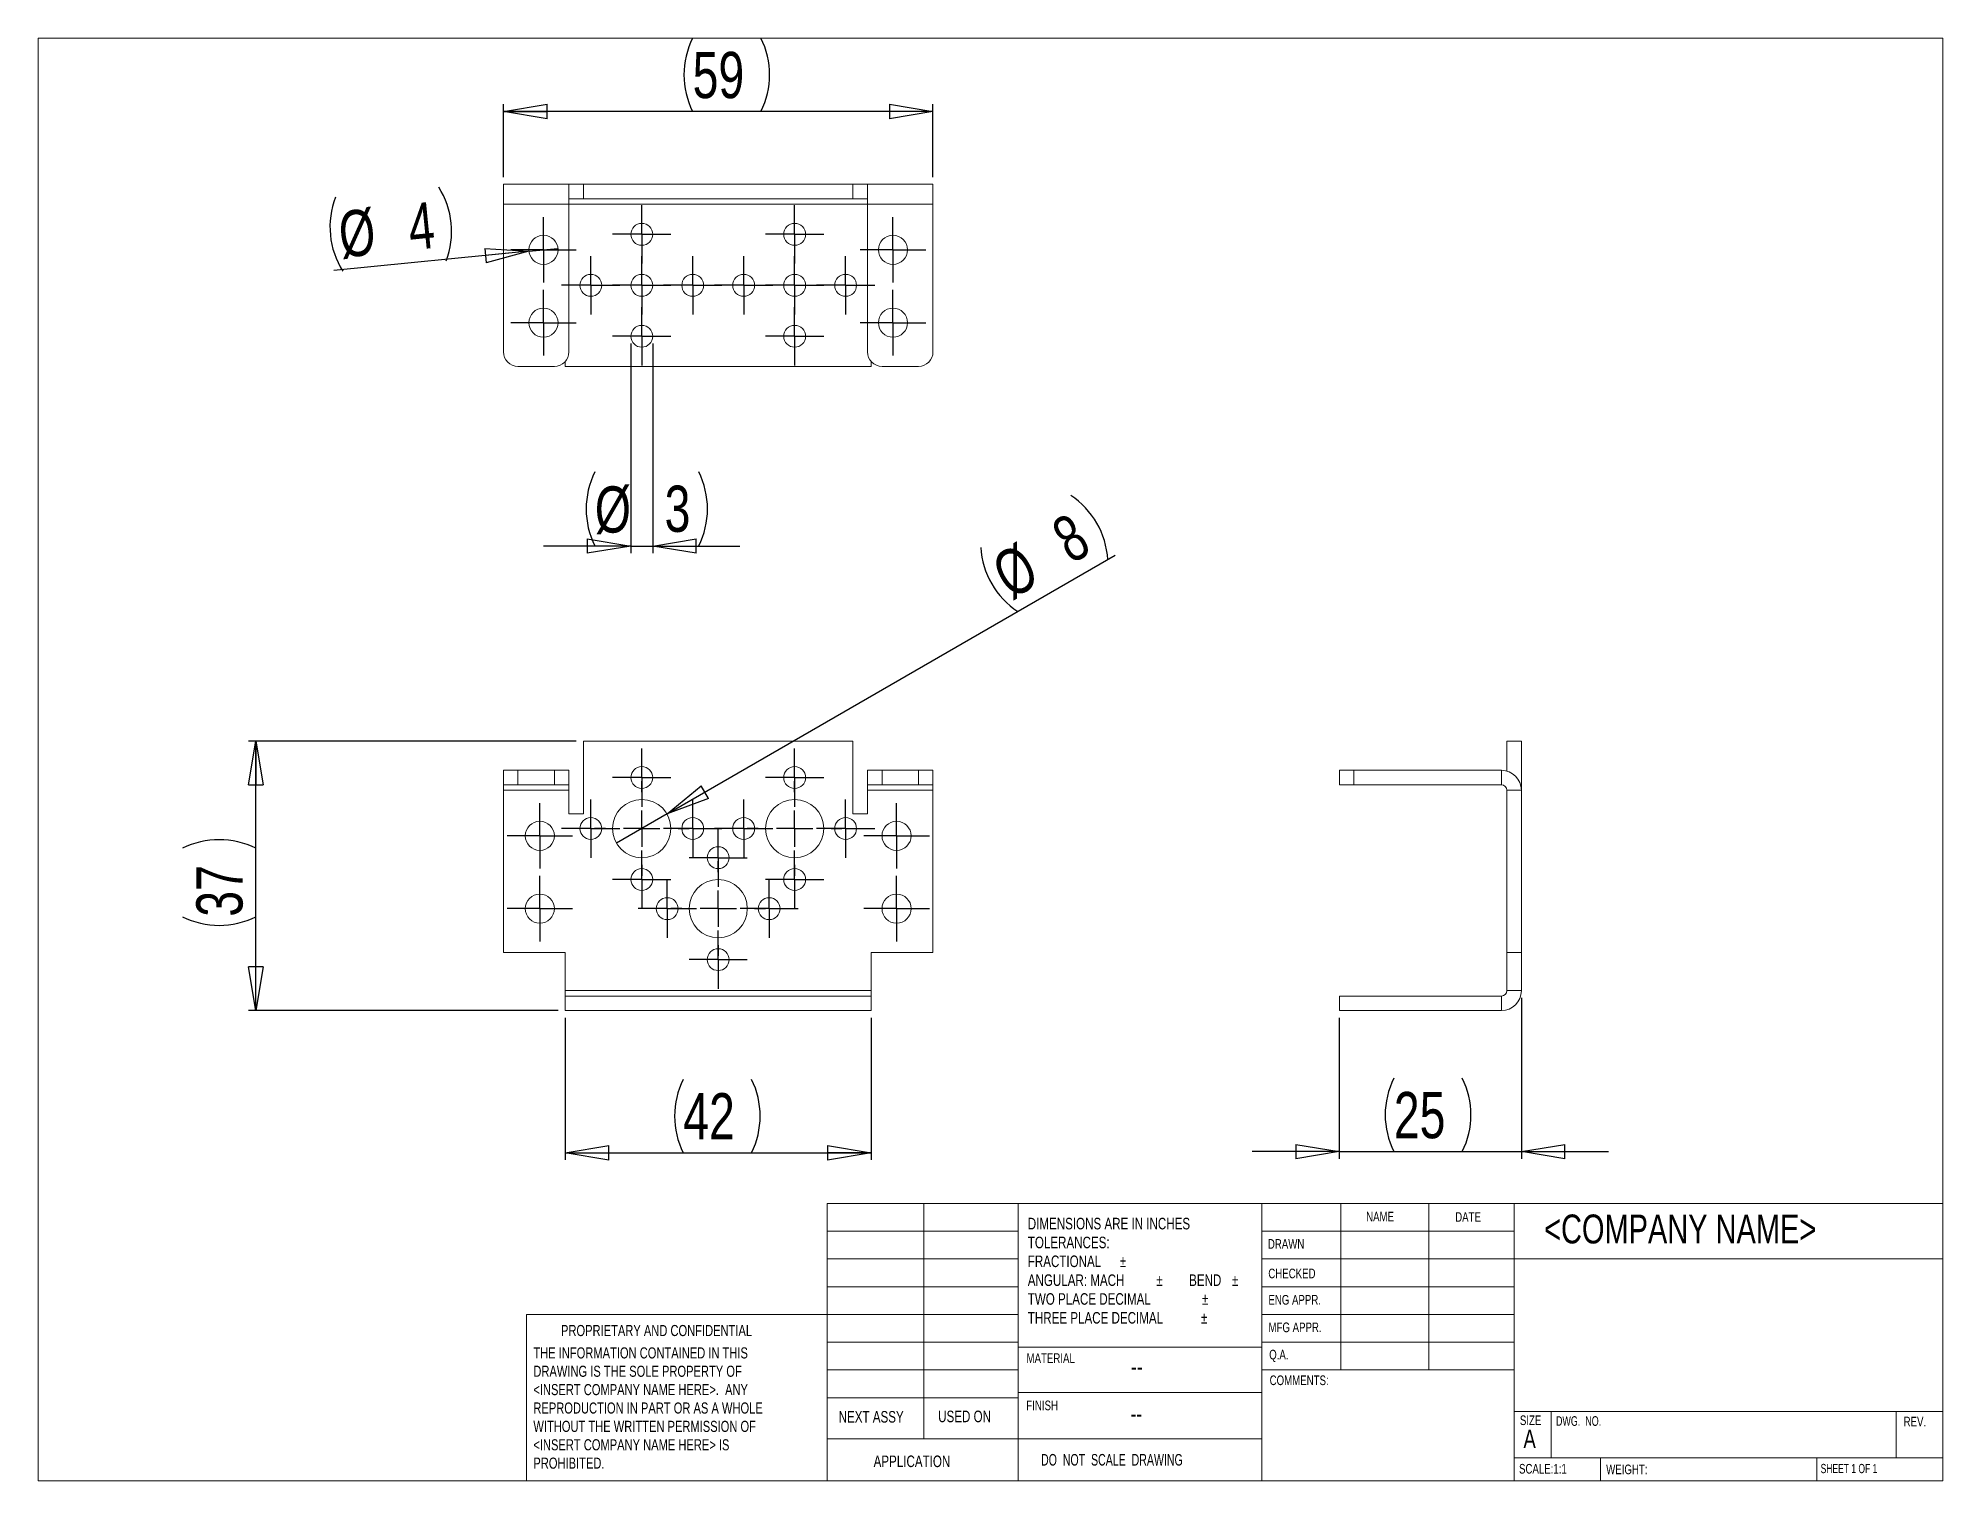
# Model space of a CAD drawing. Header units: millimetres. Extents: x 8 to 270, y 10 to 208.
import ezdxf

# ---------------------------------------------------------------- set-up
doc = ezdxf.new("R2010")
doc.units = ezdxf.units.MM
doc.layers.add('FORMAT', color=7, linetype='Continuous')
doc.styles.add('SLDTEXTSTYLE0', font='TXT', dxfattribs={"width": 0.75})
doc.styles.add('SLDTEXTSTYLE1', font='TXT', dxfattribs={"width": 0.694444})
doc.styles.add('SLDTEXTSTYLE2', font='TXT', dxfattribs={"width": 0.684783})
doc.styles.add('SLDTEXTSTYLE3', font='TXT', dxfattribs={"width": 0.6875})
doc.dimstyles.new('SLDDIMSTYLE0', dxfattribs={"dimtxt": 6.35, "dimasz": 5.9944, "dimexe": 0, "dimexo": 0.0625, "dimgap": 1.5875, "dimtad": 1, "dimrnd": 1e-09, "dimzin": 12, "dimdsep": 46, "dimtxsty": 'SLDTEXTSTYLE0', "dimblk1": 'CLOSED', "dimblk2": 'CLOSED', "dimsah": 1, "dimcen": 0.09, "dimadec": 0, "dimazin": 3, "dimtfac": 1, "dimtofl": 0, "dimtmove": 0, "dimatfit": 3, "dimldrblk": 'CLOSED', "dimfxl": 1, "dimfrac": 2, "dimtolj": 1, "dimtzin": 12, "dimarcsym": 0})
doc.dimstyles.new('SLDDIMSTYLE1', dxfattribs={"dimtxt": 6.35, "dimasz": 5.9944, "dimexe": 0, "dimexo": 0.0625, "dimgap": 1.5875, "dimtad": 1, "dimrnd": 1e-09, "dimzin": 12, "dimdsep": 46, "dimtxsty": 'SLDTEXTSTYLE0', "dimblk1": 'NONE', "dimblk2": 'CLOSED', "dimsah": 1, "dimcen": 0, "dimadec": 0, "dimazin": 3, "dimtfac": 1, "dimtmove": 0, "dimatfit": 3, "dimldrblk": 'NONE', "dimfxl": 1, "dimfrac": 2, "dimtolj": 1, "dimtzin": 12, "dimarcsym": 0})
doc.dimstyles.new('SLDDIMSTYLE2', dxfattribs={"dimtxt": 6.35, "dimasz": 5.9944, "dimexe": 0, "dimexo": 0.0625, "dimgap": 1.5875, "dimtad": 1, "dimrnd": 1e-09, "dimzin": 12, "dimdsep": 46, "dimtxsty": 'SLDTEXTSTYLE0', "dimblk1": 'CLOSED', "dimblk2": 'CLOSED', "dimsah": 1, "dimcen": 0.09, "dimadec": 0, "dimazin": 3, "dimtfac": 1, "dimtmove": 0, "dimatfit": 0, "dimldrblk": 'CLOSED', "dimfxl": 1, "dimfrac": 2, "dimtolj": 1, "dimtzin": 12, "dimarcsym": 0})

# ---------------------------------------------------------------- blocks, each defined once
blk = doc.blocks.new('SW_NOTE_0')
at = {"color": 0, "linetype": 'Continuous', "lineweight": 0, "attachment_point": 1, "style": 'SLDTEXTSTYLE0'}
for s, insert, char_height in [('DIMENSIONS ARE IN INCHES', (0, 2.05), 1.5875), ('TOLERANCES:', (0, -0.54), 1.5875), ('FRACTIONAL', (0, -3.13), 1.587), ('%%p', (12.64, -3.13), 1.587), ('ANGULAR: MACH', (0, -5.72), 1.5875), ('%%p', (17.67, -5.72), 1.587), ('BEND', (22.16, -5.72), 1.587), ('%%p', (28.03, -5.72), 1.587), ('TWO PLACE DECIMAL', (0, -8.3), 1.5875), ('%%p', (23.92, -8.3), 1.587), ('THREE PLACE DECIMAL', (0, -10.89), 1.5875), ('%%p', (23.78, -10.89), 1.587)]:
    blk.add_mtext(s, dxfattribs=dict(at, insert=insert, char_height=char_height))
blk = doc.blocks.new('SW_NOTE_1')
at = {"color": 0, "linetype": 'Continuous', "lineweight": 0, "char_height": 1.524, "attachment_point": 1, "style": 'SLDTEXTSTYLE0'}
for s, insert in [('THE INFORMATION CONTAINED IN THIS', (0, 1.96)), ('DRAWING IS THE SOLE PROPERTY OF', (0, -0.56)), ('<INSERT COMPANY NAME HERE>.  ANY', (0, -3.08)), ('REPRODUCTION IN PART OR AS A WHOLE', (0, -5.61)), ('WITHOUT THE WRITTEN PERMISSION OF', (0, -8.13)), ('<INSERT COMPANY NAME HERE> IS', (0, -10.66)), ('PROHIBITED.', (0, -13.18))]:
    blk.add_mtext(s, dxfattribs=dict(at, insert=insert))
blk = doc.blocks.new('_CLOSED')
at = {"color": 0, "linetype": 'ByBlock', "lineweight": -2}
for p, q in [((-1, 0.166667), (0, 0)), ((-1, 0.166667), (-1, -0.166667)), ((0, 0), (-1, -0.166667)), ((0, 0), (-1, 0))]:
    blk.add_line(p, q, dxfattribs=at)
blk = doc.blocks.new('_D')
at = {"layer": 'FORMAT'}
for p, q in [((80.79, 73.56), (80.79, 54.03)), ((122.79, 73.56), (122.79, 54.03)), ((80.79, 55.02), (122.79, 55.02))]:
    blk.add_line(p, q, dxfattribs=at)
for centre, start, end in [((107.07, 60.06), 153.4349, 206.5651), ((96.29, 60.06), 333.4349, 26.5651)]:
    blk.add_arc(centre, 11.27, start, end, dxfattribs=at)
at = {"layer": 'FORMAT', "xscale": 5.9944, "yscale": 5.9944, "rotation": 180}
blk.add_blockref('_CLOSED', (80.79, 55.02, -10.4), dxfattribs=at)
at = {"layer": 'FORMAT', "xscale": 5.9944, "yscale": 5.9944}
blk.add_blockref('_CLOSED', (122.79, 55.02, -10.4), dxfattribs=at)
at = {"layer": 'FORMAT', "insert": (96.99, 63.21), "char_height": 6.35, "attachment_point": 1, "style": 'SLDTEXTSTYLE0'}
blk.add_mtext('42', dxfattribs=at)
blk = doc.blocks.new('_D_1')
at = {"layer": 'FORMAT'}
for q in [(156.33, 137.1), (87.83, 97.55)]:
    blk.add_line((94.76, 101.55), q, dxfattribs=at)
for centre, start, end in [((143.94, 135.8), 3.4349, 56.5651), ((149.21, 138.84), 183.4349, 236.5651)]:
    blk.add_arc(centre, 11.38, start, end, dxfattribs=at)
at = {"layer": 'FORMAT', "xscale": 5.9944, "yscale": 5.9944, "rotation": 210}
blk.add_blockref('_CLOSED', (94.76, 101.55, -10.4), dxfattribs=at)
at = {"layer": 'FORMAT', "char_height": 6.35, "attachment_point": 1, "rotation": 30, "style": 'SLDTEXTSTYLE0'}
for s, insert in [('8', (147.09, 141.31)), ('%%c', (138.85, 136.43))]:
    blk.add_mtext(s, dxfattribs=dict(at, insert=insert))
blk = doc.blocks.new('_NONE')
blk = doc.blocks.new('_D_2')
at = {"layer": 'FORMAT'}
for p, q in [((82.3, 111.55), (37.3, 111.55)), ((38.29, 74.55), (38.29, 111.55)), ((79.8, 74.55), (37.3, 74.55))]:
    blk.add_line(p, q, dxfattribs=at)
for centre, start, end in [((33.25, 86.75), 63.4349, 116.5651), ((33.25, 97.52), 243.4349, 296.5651)]:
    blk.add_arc(centre, 11.27, start, end, dxfattribs=at)
at = {"layer": 'FORMAT', "xscale": 5.9944, "yscale": 5.9944}
for p, rotation in [((38.29, 111.55, -10.4), 90), ((38.29, 74.55, -10.4), 270)]:
    blk.add_blockref('_CLOSED', p, dxfattribs=dict(at, rotation=rotation))
at = {"layer": 'FORMAT', "insert": (30.11, 87.44), "char_height": 6.35, "attachment_point": 1, "rotation": 90, "style": 'SLDTEXTSTYLE0'}
blk.add_mtext('37', dxfattribs=at)
blk = doc.blocks.new('SW_CENTERMARKSYMBOL_0')
at = {"layer": 'FORMAT', "color": 0}
for p, q in [((0, 5), (0, 6.5)), ((-5, 0), (-6.5, 0)), ((0, 0), (-2.5, 0)), ((0, 0), (0, 2.5)), ((0, 0), (0, -2.5)), ((0, 0), (2.5, 0)), ((5, 0), (6.5, 0)), ((0, -5), (0, -6.5))]:
    blk.add_line(p, q, dxfattribs=at)
blk = doc.blocks.new('SW_CENTERMARKSYMBOL_1')
at = {"layer": 'FORMAT', "color": 0}
for p, q in [((0, 5), (0, 6.5)), ((-5, 0), (-6.5, 0)), ((0, 0), (-2.5, 0)), ((0, 0), (0, 2.5)), ((0, 0), (0, -2.5)), ((0, 0), (2.5, 0)), ((5, 0), (6.5, 0)), ((0, -5), (0, -6.5))]:
    blk.add_line(p, q, dxfattribs=at)
blk = doc.blocks.new('SW_CENTERMARKSYMBOL_2')
at = {"layer": 'FORMAT', "color": 0}
for p, q in [((0, 5), (0, 6.5)), ((-5, 0), (-6.5, 0)), ((0, 0), (-2.5, 0)), ((0, 0), (0, 2.5)), ((0, 0), (0, -2.5)), ((0, 0), (2.5, 0)), ((5, 0), (6.5, 0)), ((0, -5), (0, -6.5))]:
    blk.add_line(p, q, dxfattribs=at)
blk = doc.blocks.new('SW_CENTERMARKSYMBOL_3')
at = {"layer": 'FORMAT', "color": 0}
for p, q in [((0, 2.5), (0, 4)), ((-2.5, 0), (-4, 0)), ((0, 0), (-2.5, 0)), ((0, 0), (0, 2.5)), ((0, 0), (0, -2.5)), ((0, 0), (2.5, 0)), ((2.5, 0), (4, 0)), ((0, -2.5), (0, -4))]:
    blk.add_line(p, q, dxfattribs=at)
blk = doc.blocks.new('SW_CENTERMARKSYMBOL_4')
at = {"layer": 'FORMAT', "color": 0}
for p, q in [((0, 2.5), (0, 4)), ((-2.5, 0), (-4, 0)), ((0, 0), (-2.5, 0)), ((0, 0), (0, 2.5)), ((0, 0), (0, -2.5)), ((0, 0), (2.5, 0)), ((2.5, 0), (4, 0)), ((0, -2.5), (0, -4))]:
    blk.add_line(p, q, dxfattribs=at)
blk = doc.blocks.new('SW_CENTERMARKSYMBOL_5')
at = {"layer": 'FORMAT', "color": 0}
for p, q in [((0, 2.5), (0, 4)), ((-2.5, 0), (-4, 0)), ((0, 0), (-2.5, 0)), ((0, 0), (0, 2.5)), ((0, 0), (0, -2.5)), ((0, 0), (2.5, 0)), ((2.5, 0), (4, 0)), ((0, -2.5), (0, -4))]:
    blk.add_line(p, q, dxfattribs=at)
blk = doc.blocks.new('SW_CENTERMARKSYMBOL_6')
at = {"layer": 'FORMAT', "color": 0}
for p, q in [((0, 2.5), (0, 4)), ((-2.5, 0), (-4, 0)), ((0, 0), (-2.5, 0)), ((0, 0), (0, 2.5)), ((0, 0), (0, -2.5)), ((0, 0), (2.5, 0)), ((2.5, 0), (4, 0)), ((0, -2.5), (0, -4))]:
    blk.add_line(p, q, dxfattribs=at)
blk = doc.blocks.new('SW_CENTERMARKSYMBOL_7')
at = {"layer": 'FORMAT', "color": 0}
for p, q in [((0, 2.5), (0, 4)), ((-2.5, 0), (-4, 0)), ((0, 0), (-2.5, 0)), ((0, 0), (0, 2.5)), ((0, 0), (0, -2.5)), ((0, 0), (2.5, 0)), ((2.5, 0), (4, 0)), ((0, -2.5), (0, -4))]:
    blk.add_line(p, q, dxfattribs=at)
blk = doc.blocks.new('SW_CENTERMARKSYMBOL_8')
at = {"layer": 'FORMAT', "color": 0}
for p, q in [((0, 2.5), (0, 4)), ((-2.5, 0), (-4, 0)), ((0, 0), (-2.5, 0)), ((0, 0), (0, 2.5)), ((0, 0), (0, -2.5)), ((0, 0), (2.5, 0)), ((2.5, 0), (4, 0)), ((0, -2.5), (0, -4))]:
    blk.add_line(p, q, dxfattribs=at)
blk = doc.blocks.new('SW_CENTERMARKSYMBOL_9')
at = {"layer": 'FORMAT', "color": 0}
for p, q in [((0, 2.5), (0, 4)), ((-2.5, 0), (-4, 0)), ((0, 0), (-2.5, 0)), ((0, 0), (0, 2.5)), ((0, 0), (0, -2.5)), ((0, 0), (2.5, 0)), ((2.5, 0), (4, 0)), ((0, -2.5), (0, -4))]:
    blk.add_line(p, q, dxfattribs=at)
blk = doc.blocks.new('SW_CENTERMARKSYMBOL_10')
at = {"layer": 'FORMAT', "color": 0}
for p, q in [((0, 2.5), (0, 4)), ((-2.5, 0), (-4, 0)), ((0, 0), (-2.5, 0)), ((0, 0), (0, 2.5)), ((0, 0), (0, -2.5)), ((0, 0), (2.5, 0)), ((2.5, 0), (4, 0)), ((0, -2.5), (0, -4))]:
    blk.add_line(p, q, dxfattribs=at)
blk = doc.blocks.new('SW_CENTERMARKSYMBOL_11')
at = {"layer": 'FORMAT', "color": 0}
for p, q in [((0, 2.5), (0, 4)), ((-2.5, 0), (-4, 0)), ((0, 0), (-2.5, 0)), ((0, 0), (0, 2.5)), ((0, 0), (0, -2.5)), ((0, 0), (2.5, 0)), ((2.5, 0), (4, 0)), ((0, -2.5), (0, -4))]:
    blk.add_line(p, q, dxfattribs=at)
blk = doc.blocks.new('SW_CENTERMARKSYMBOL_12')
at = {"layer": 'FORMAT', "color": 0}
for p, q in [((0, 2.5), (0, 4)), ((-2.5, 0), (-4, 0)), ((0, 0), (-2.5, 0)), ((0, 0), (0, 2.5)), ((0, 0), (0, -2.5)), ((0, 0), (2.5, 0)), ((2.5, 0), (4, 0)), ((0, -2.5), (0, -4))]:
    blk.add_line(p, q, dxfattribs=at)
blk = doc.blocks.new('SW_CENTERMARKSYMBOL_13')
at = {"layer": 'FORMAT', "color": 0}
for p, q in [((0, 2.5), (0, 4)), ((-2.5, 0), (-4, 0)), ((0, 0), (-2.5, 0)), ((0, 0), (0, 2.5)), ((0, 0), (0, -2.5)), ((0, 0), (2.5, 0)), ((2.5, 0), (4, 0)), ((0, -2.5), (0, -4))]:
    blk.add_line(p, q, dxfattribs=at)
blk = doc.blocks.new('SW_CENTERMARKSYMBOL_14')
at = {"layer": 'FORMAT', "color": 0}
for p, q in [((0, 2.5), (0, 4)), ((-2.5, 0), (-4, 0)), ((0, 0), (-2.5, 0)), ((0, 0), (0, 2.5)), ((0, 0), (0, -2.5)), ((0, 0), (2.5, 0)), ((2.5, 0), (4, 0)), ((0, -2.5), (0, -4))]:
    blk.add_line(p, q, dxfattribs=at)
blk = doc.blocks.new('SW_CENTERMARKSYMBOL_15')
at = {"layer": 'FORMAT', "color": 0}
for p, q in [((0, 2.5), (0, 4.5)), ((-2.5, 0), (-4.5, 0)), ((0, 0), (-2.5, 0)), ((0, 0), (0, 2.5)), ((0, 0), (0, -2.5)), ((0, 0), (2.5, 0)), ((2.5, 0), (4.5, 0)), ((0, -2.5), (0, -4.5))]:
    blk.add_line(p, q, dxfattribs=at)
blk = doc.blocks.new('SW_CENTERMARKSYMBOL_16')
at = {"layer": 'FORMAT', "color": 0}
for p, q in [((0, 2.5), (0, 4.5)), ((-2.5, 0), (-4.5, 0)), ((0, 0), (-2.5, 0)), ((0, 0), (0, 2.5)), ((0, 0), (0, -2.5)), ((0, 0), (2.5, 0)), ((2.5, 0), (4.5, 0)), ((0, -2.5), (0, -4.5))]:
    blk.add_line(p, q, dxfattribs=at)
blk = doc.blocks.new('SW_CENTERMARKSYMBOL_17')
at = {"layer": 'FORMAT', "color": 0}
for p, q in [((0, 2.5), (0, 4.5)), ((-2.5, 0), (-4.5, 0)), ((0, 0), (-2.5, 0)), ((0, 0), (0, 2.5)), ((0, 0), (0, -2.5)), ((0, 0), (2.5, 0)), ((2.5, 0), (4.5, 0)), ((0, -2.5), (0, -4.5))]:
    blk.add_line(p, q, dxfattribs=at)
blk = doc.blocks.new('SW_CENTERMARKSYMBOL_18')
at = {"layer": 'FORMAT', "color": 0}
for p, q in [((0, 2.5), (0, 4.5)), ((-2.5, 0), (-4.5, 0)), ((0, 0), (-2.5, 0)), ((0, 0), (0, 2.5)), ((0, 0), (0, -2.5)), ((0, 0), (2.5, 0)), ((2.5, 0), (4.5, 0)), ((0, -2.5), (0, -4.5))]:
    blk.add_line(p, q, dxfattribs=at)
blk = doc.blocks.new('_D_3')
at = {"layer": 'FORMAT'}
for p, q in [((72.29, 189.01), (72.29, 199.01)), ((131.29, 189.01), (131.29, 199.01)), ((131.29, 198.02), (72.29, 198.02))]:
    blk.add_line(p, q, dxfattribs=at)
for centre, start, end in [((108.36, 203.06), 153.4349, 206.5651), ((97.58, 203.06), 333.4349, 26.5651)]:
    blk.add_arc(centre, 11.27, start, end, dxfattribs=at)
at = {"layer": 'FORMAT', "xscale": 5.9944, "yscale": 5.9944, "rotation": 180}
blk.add_blockref('_CLOSED', (72.29, 198.02, 14.6), dxfattribs=at)
at = {"layer": 'FORMAT', "xscale": 5.9944, "yscale": 5.9944}
blk.add_blockref('_CLOSED', (131.29, 198.02, 14.6), dxfattribs=at)
at = {"layer": 'FORMAT', "insert": (98.28, 206.21), "char_height": 6.35, "attachment_point": 1, "style": 'SLDTEXTSTYLE0'}
blk.add_mtext('59', dxfattribs=at)
blk = doc.blocks.new('_D_4')
at = {"layer": 'FORMAT'}
for q in [(49, 176.19), (79.78, 179.22)]:
    blk.add_line((75.8, 178.82), q, dxfattribs=at)
for centre, start, end in [((59.85, 182.17), 159.0564, 212.1865), ((53.79, 181.57), 339.0564, 32.1865)]:
    blk.add_arc(centre, 11.38, start, end, dxfattribs=at)
at = {"layer": 'FORMAT', "xscale": 5.9944, "yscale": 5.9944, "rotation": 5.6214456577}
blk.add_blockref('_CLOSED', (75.8, 178.82, 14.6), dxfattribs=at)
at = {"layer": 'FORMAT', "char_height": 6.35, "attachment_point": 1, "rotation": 5.6214, "style": 'SLDTEXTSTYLE0'}
for s, insert in [('%%c', (49.41, 184.25)), ('4', (58.93, 185.29))]:
    blk.add_mtext(s, dxfattribs=dict(at, insert=insert))
blk = doc.blocks.new('_D_5')
at = {"layer": 'FORMAT'}
for p, q in [((89.79, 166.16), (89.79, 137.36)), ((92.79, 166.16), (92.79, 137.36)), ((89.79, 138.35), (77.8, 138.35)), ((89.79, 138.35), (92.79, 138.35)), ((92.79, 138.35), (104.78, 138.35))]:
    blk.add_line(p, q, dxfattribs=at)
for centre, start, end in [((95.03, 143.44), 153.4349, 206.5651), ((88.94, 143.44), 333.4349, 26.5651)]:
    blk.add_arc(centre, 11.38, start, end, dxfattribs=at)
at = {"layer": 'FORMAT', "xscale": 5.9944, "yscale": 5.9944}
blk.add_blockref('_CLOSED', (89.79, 138.35, 14.6), dxfattribs=at)
at = {"layer": 'FORMAT', "xscale": 5.9944, "yscale": 5.9944, "rotation": 180}
blk.add_blockref('_CLOSED', (92.79, 138.35, 14.6), dxfattribs=at)
at = {"layer": 'FORMAT', "char_height": 6.35, "attachment_point": 1, "style": 'SLDTEXTSTYLE0'}
for s, insert in [('%%c', (84.85, 146.54)), ('3', (94.43, 146.64))]:
    blk.add_mtext(s, dxfattribs=dict(at, insert=insert))
blk = doc.blocks.new('SW_CENTERMARKSYMBOL_19')
at = {"layer": 'FORMAT', "color": 0}
for p, q in [((0, 2.5), (0, 4)), ((-2.5, 0), (-4, 0)), ((0, 0), (-2.5, 0)), ((0, 0), (0, 2.5)), ((0, 0), (0, -2.5)), ((0, 0), (2.5, 0)), ((2.5, 0), (4, 0)), ((0, -2.5), (0, -4))]:
    blk.add_line(p, q, dxfattribs=at)
blk = doc.blocks.new('SW_CENTERMARKSYMBOL_20')
at = {"layer": 'FORMAT', "color": 0}
for p, q in [((0, 2.5), (0, 4)), ((-2.5, 0), (-4, 0)), ((0, 0), (-2.5, 0)), ((0, 0), (0, 2.5)), ((0, 0), (0, -2.5)), ((0, 0), (2.5, 0)), ((2.5, 0), (4, 0)), ((0, -2.5), (0, -4))]:
    blk.add_line(p, q, dxfattribs=at)
blk = doc.blocks.new('SW_CENTERMARKSYMBOL_21')
at = {"layer": 'FORMAT', "color": 0}
for p, q in [((0, 2.5), (0, 4)), ((-2.5, 0), (-4, 0)), ((0, 0), (-2.5, 0)), ((0, 0), (0, 2.5)), ((0, 0), (0, -2.5)), ((0, 0), (2.5, 0)), ((2.5, 0), (4, 0)), ((0, -2.5), (0, -4))]:
    blk.add_line(p, q, dxfattribs=at)
blk = doc.blocks.new('SW_CENTERMARKSYMBOL_22')
at = {"layer": 'FORMAT', "color": 0}
for p, q in [((0, 2.5), (0, 4)), ((-2.5, 0), (-4, 0)), ((0, 0), (-2.5, 0)), ((0, 0), (0, 2.5)), ((0, 0), (0, -2.5)), ((0, 0), (2.5, 0)), ((2.5, 0), (4, 0)), ((0, -2.5), (0, -4))]:
    blk.add_line(p, q, dxfattribs=at)
blk = doc.blocks.new('SW_CENTERMARKSYMBOL_23')
at = {"layer": 'FORMAT', "color": 0}
for p, q in [((0, 2.5), (0, 4)), ((-2.5, 0), (-4, 0)), ((0, 0), (-2.5, 0)), ((0, 0), (0, 2.5)), ((0, 0), (0, -2.5)), ((0, 0), (2.5, 0)), ((2.5, 0), (4, 0)), ((0, -2.5), (0, -4))]:
    blk.add_line(p, q, dxfattribs=at)
blk = doc.blocks.new('SW_CENTERMARKSYMBOL_24')
at = {"layer": 'FORMAT', "color": 0}
for p, q in [((0, 2.5), (0, 4)), ((-2.5, 0), (-4, 0)), ((0, 0), (-2.5, 0)), ((0, 0), (0, 2.5)), ((0, 0), (0, -2.5)), ((0, 0), (2.5, 0)), ((2.5, 0), (4, 0)), ((0, -2.5), (0, -4))]:
    blk.add_line(p, q, dxfattribs=at)
blk = doc.blocks.new('SW_CENTERMARKSYMBOL_25')
at = {"layer": 'FORMAT', "color": 0}
for p, q in [((0, 2.5), (0, 4)), ((-2.5, 0), (-4, 0)), ((0, 0), (-2.5, 0)), ((0, 0), (0, 2.5)), ((0, 0), (0, -2.5)), ((0, 0), (2.5, 0)), ((2.5, 0), (4, 0)), ((0, -2.5), (0, -4))]:
    blk.add_line(p, q, dxfattribs=at)
blk = doc.blocks.new('SW_CENTERMARKSYMBOL_26')
at = {"layer": 'FORMAT', "color": 0}
for p, q in [((0, 2.5), (0, 4)), ((-2.5, 0), (-4, 0)), ((0, 0), (-2.5, 0)), ((0, 0), (0, 2.5)), ((0, 0), (0, -2.5)), ((0, 0), (2.5, 0)), ((2.5, 0), (4, 0)), ((0, -2.5), (0, -4))]:
    blk.add_line(p, q, dxfattribs=at)
blk = doc.blocks.new('SW_CENTERMARKSYMBOL_27')
at = {"layer": 'FORMAT', "color": 0}
for p, q in [((0, 2.5), (0, 4)), ((-2.5, 0), (-4, 0)), ((0, 0), (-2.5, 0)), ((0, 0), (0, 2.5)), ((0, 0), (0, -2.5)), ((0, 0), (2.5, 0)), ((2.5, 0), (4, 0)), ((0, -2.5), (0, -4))]:
    blk.add_line(p, q, dxfattribs=at)
blk = doc.blocks.new('SW_CENTERMARKSYMBOL_28')
at = {"layer": 'FORMAT', "color": 0}
for p, q in [((0, 2.5), (0, 4)), ((-2.5, 0), (-4, 0)), ((0, 0), (-2.5, 0)), ((0, 0), (0, 2.5)), ((0, 0), (0, -2.5)), ((0, 0), (2.5, 0)), ((2.5, 0), (4, 0)), ((0, -2.5), (0, -4))]:
    blk.add_line(p, q, dxfattribs=at)
blk = doc.blocks.new('SW_CENTERMARKSYMBOL_29')
at = {"layer": 'FORMAT', "color": 0}
for p, q in [((0, 2.5), (0, 4.5)), ((-2.5, 0), (-4.5, 0)), ((0, 0), (-2.5, 0)), ((0, 0), (0, 2.5)), ((0, 0), (0, -2.5)), ((0, 0), (2.5, 0)), ((2.5, 0), (4.5, 0)), ((0, -2.5), (0, -4.5))]:
    blk.add_line(p, q, dxfattribs=at)
blk = doc.blocks.new('SW_CENTERMARKSYMBOL_30')
at = {"layer": 'FORMAT', "color": 0}
for p, q in [((0, 2.5), (0, 4.5)), ((-2.5, 0), (-4.5, 0)), ((0, 0), (-2.5, 0)), ((0, 0), (0, 2.5)), ((0, 0), (0, -2.5)), ((0, 0), (2.5, 0)), ((2.5, 0), (4.5, 0)), ((0, -2.5), (0, -4.5))]:
    blk.add_line(p, q, dxfattribs=at)
blk = doc.blocks.new('SW_CENTERMARKSYMBOL_31')
at = {"layer": 'FORMAT', "color": 0}
for p, q in [((0, 2.5), (0, 4.5)), ((-2.5, 0), (-4.5, 0)), ((0, 0), (-2.5, 0)), ((0, 0), (0, 2.5)), ((0, 0), (0, -2.5)), ((0, 0), (2.5, 0)), ((2.5, 0), (4.5, 0)), ((0, -2.5), (0, -4.5))]:
    blk.add_line(p, q, dxfattribs=at)
blk = doc.blocks.new('SW_CENTERMARKSYMBOL_32')
at = {"layer": 'FORMAT', "color": 0}
for p, q in [((0, 2.5), (0, 4.5)), ((-2.5, 0), (-4.5, 0)), ((0, 0), (-2.5, 0)), ((0, 0), (0, 2.5)), ((0, 0), (0, -2.5)), ((0, 0), (2.5, 0)), ((2.5, 0), (4.5, 0)), ((0, -2.5), (0, -4.5))]:
    blk.add_line(p, q, dxfattribs=at)
blk = doc.blocks.new('_D_6')
at = {"layer": 'FORMAT'}
for p, q in [((212.1, 76.29), (212.1, 54.19)), ((187.1, 73.56), (187.1, 54.19)), ((187.1, 55.18), (175.11, 55.18)), ((187.1, 55.18), (212.1, 55.18)), ((212.1, 55.18), (224.09, 55.18))]:
    blk.add_line(p, q, dxfattribs=at)
for centre, start, end in [((204.67, 60.22), 153.4349, 206.5651), ((193.9, 60.22), 333.4349, 26.5651)]:
    blk.add_arc(centre, 11.27, start, end, dxfattribs=at)
at = {"layer": 'FORMAT', "xscale": 5.9944, "yscale": 5.9944}
blk.add_blockref('_CLOSED', (187.1, 55.18, -29.4), dxfattribs=at)
at = {"layer": 'FORMAT', "xscale": 5.9944, "yscale": 5.9944, "rotation": 180}
blk.add_blockref('_CLOSED', (212.1, 55.18, -29.4), dxfattribs=at)
at = {"layer": 'FORMAT', "insert": (194.59, 63.37), "char_height": 6.35, "attachment_point": 1, "style": 'SLDTEXTSTYLE0'}
blk.add_mtext('25', dxfattribs=at)

msp = doc.modelspace()

# ---------------------------------------------------------------- linework, layer by layer
at = {"color": 8, "linetype": 'Continuous', "lineweight": 0}
for p, q in [((8.38, 208.079), (270, 208.079)), ((8.38, 208.079), (8.38, 9.959)), ((270, 9.959), (270, 208.079)), ((116.775, 9.959), (116.775, 48.059)), ((116.775, 48.059), (143, 48.059)), ((130.027, 48.059), (130.027, 15.736)), ((143, 9.959), (143, 48.059)), ((143, 48.059), (270, 48.059)), ((176.452, 48.059), (176.452, 9.959)), ((187.285, 48.059), (187.285, 25.199)), ((199.377, 48.059), (199.377, 25.199)), ((211.114, 48.059), (211.114, 9.959)), ((116.775, 44.249), (143, 44.249)), ((176.452, 44.249), (211.114, 44.249)), ((116.775, 40.439), (143, 40.439)), ((176.452, 40.439), (270, 40.439)), ((116.775, 36.629), (143, 36.629)), ((176.452, 36.629), (211.114, 36.629)), ((116.775, 32.819), (75.44, 32.819)), ((75.44, 32.819), (75.44, 9.959)), ((116.775, 32.819), (143, 32.819)), ((176.452, 32.819), (211.114, 32.819)), ((116.775, 29.009), (143, 29.009)), ((176.452, 29.009), (211.114, 29.009)), ((176.452, 28.314), (143, 28.314)), ((116.775, 25.199), (143, 25.199)), ((176.452, 25.199), (211.114, 25.199)), ((116.775, 21.389), (143, 21.389)), ((143, 22.086), (176.452, 22.086)), ((211.114, 19.484), (270, 19.484)), ((216.212, 19.484), (216.212, 13.134)), ((263.57, 19.484), (263.57, 13.134)), ((143, 15.736), (116.775, 15.736)), ((143, 15.736), (176.452, 15.736)), ((211.114, 13.134), (270, 13.134)), ((222.99, 13.134), (222.99, 9.959)), ((252.694, 13.134), (252.694, 9.959)), ((270, 9.959), (8.38, 9.959))]:
    msp.add_line(p, q, dxfattribs=at)
at = {"color": 7, "linetype": 'Continuous', "lineweight": 15}
for p, q in [((72.291, 185.284), (72.291, 188.02)), ((72.291, 188.02), (81.291, 188.02)), ((81.291, 188.02), (81.291, 185.284)), ((83.291, 188.02), (81.291, 188.02)), ((83.291, 186.02), (81.291, 186.02)), ((83.291, 188.02), (83.291, 186.02)), ((120.291, 188.02), (83.291, 188.02)), ((120.291, 186.02), (83.291, 186.02)), ((120.291, 188.02), (120.291, 186.02)), ((122.291, 188.02), (120.291, 188.02)), ((122.291, 186.02), (120.291, 186.02)), ((122.291, 185.284), (122.291, 188.02)), ((122.291, 188.02), (131.291, 188.02)), ((131.291, 188.02), (131.291, 185.284)), ((72.291, 165.02), (72.291, 185.284)), ((72.291, 185.284), (81.291, 185.284)), ((81.291, 185.284), (81.291, 165.02)), ((81.291, 185.284), (122.291, 185.284)), ((122.291, 165.02), (122.291, 185.284)), ((131.291, 185.284), (122.291, 185.284)), ((131.291, 185.284), (131.291, 165.02)), ((79.291, 163.02), (74.291, 163.02)), ((80.791, 163.697), (80.791, 163.02)), ((80.791, 163.02), (122.791, 163.02)), ((122.791, 163.02), (122.791, 163.697)), ((129.291, 163.02), (124.291, 163.02)), ((83.291, 111.547), (83.291, 101.547)), ((120.291, 111.547), (83.291, 111.547)), ((120.291, 101.547), (120.291, 111.547)), ((212.102, 111.547), (210.102, 111.547)), ((210.102, 107.446), (210.102, 111.547)), ((212.102, 104.81), (212.102, 111.547)), ((72.291, 105.547), (72.291, 107.547)), ((72.291, 107.547), (74.291, 107.547)), ((74.291, 107.547), (74.291, 105.547)), ((79.291, 107.547), (74.291, 107.547)), ((79.291, 105.547), (79.291, 107.547)), ((79.291, 107.547), (81.291, 107.547)), ((81.291, 107.547), (81.291, 105.547)), ((122.291, 105.547), (122.291, 107.547)), ((122.291, 107.547), (124.291, 107.547)), ((124.291, 107.547), (124.291, 105.547)), ((129.291, 107.547), (124.291, 107.547)), ((129.291, 105.547), (129.291, 107.547)), ((129.291, 107.547), (131.291, 107.547)), ((131.291, 107.547), (131.291, 105.547)), ((187.102, 105.547), (187.102, 107.547)), ((187.102, 107.547), (189.102, 107.547)), ((189.102, 107.547), (189.102, 105.547)), ((209.365, 107.547), (189.102, 107.547)), ((209.365, 105.547), (209.365, 107.547)), ((74.291, 105.547), (72.291, 105.547)), ((72.291, 105.547), (72.291, 104.81)), ((72.291, 104.81), (81.291, 104.81)), ((72.291, 104.81), (72.291, 82.547)), ((79.291, 105.547), (74.291, 105.547)), ((81.291, 105.547), (79.291, 105.547)), ((81.291, 104.81), (81.291, 105.547)), ((81.291, 101.547), (81.291, 104.81)), ((124.291, 105.547), (122.291, 105.547)), ((122.291, 105.547), (122.291, 104.81)), ((122.291, 104.81), (131.291, 104.81)), ((122.291, 104.81), (122.291, 101.547)), ((129.291, 105.547), (124.291, 105.547)), ((131.291, 105.547), (129.291, 105.547)), ((131.291, 104.81), (131.291, 105.547)), ((131.291, 82.547), (131.291, 104.81)), ((189.102, 105.547), (187.102, 105.547)), ((209.365, 105.547), (189.102, 105.547)), ((210.102, 82.547), (210.102, 104.81)), ((210.102, 104.81), (212.102, 104.81)), ((212.102, 82.547), (212.102, 104.81)), ((83.291, 101.547), (81.291, 101.547)), ((122.291, 101.547), (120.291, 101.547)), ((72.291, 82.547), (80.791, 82.547)), ((80.791, 82.547), (80.791, 77.284)), ((122.791, 82.547), (131.291, 82.547)), ((122.791, 77.284), (122.791, 82.547)), ((212.102, 82.547), (210.102, 82.547)), ((210.102, 77.284), (210.102, 82.547)), ((212.102, 77.284), (212.102, 82.547)), ((80.791, 77.284), (80.791, 76.547)), ((122.791, 77.284), (80.791, 77.284)), ((80.791, 74.547), (80.791, 76.547)), ((80.791, 76.547), (122.791, 76.547)), ((122.791, 76.547), (122.791, 77.284)), ((122.791, 74.547), (122.791, 76.547)), ((187.102, 74.547), (187.102, 76.547)), ((187.102, 76.547), (209.365, 76.547)), ((209.365, 76.547), (209.365, 74.547)), ((210.102, 77.284), (212.102, 77.284)), ((80.791, 74.547), (122.791, 74.547)), ((187.102, 74.547), (209.365, 74.547))]:
    msp.add_line(p, q, dxfattribs=at)
for centre, radius in [((77.791, 179.02), 2), ((91.291, 181.152), 1.5), ((112.291, 181.152), 1.5), ((125.791, 179.02), 2), ((84.291, 174.152), 1.5), ((91.291, 174.152), 1.5), ((98.291, 174.152), 1.5), ((105.291, 174.152), 1.5), ((112.291, 174.152), 1.5), ((119.291, 174.152), 1.5), ((77.791, 169.02), 2), ((125.791, 169.02), 2), ((91.291, 167.152), 1.5), ((112.291, 167.152), 1.5), ((91.291, 106.547), 1.5), ((112.291, 106.547), 1.5), ((91.291, 99.547), 4), ((112.291, 99.547), 4), ((77.291, 98.547), 2), ((84.291, 99.547), 1.5), ((98.291, 99.547), 1.5), ((105.291, 99.547), 1.5), ((119.291, 99.547), 1.5), ((126.291, 98.547), 2), ((101.791, 95.547), 1.5), ((91.291, 92.547), 1.5), ((101.791, 88.547), 4), ((112.291, 92.547), 1.5), ((77.291, 88.547), 2), ((94.791, 88.547), 1.5), ((108.791, 88.547), 1.5), ((126.291, 88.547), 2), ((101.791, 81.547), 1.5)]:
    msp.add_circle(centre, radius, dxfattribs=at)
for centre, radius, start, end in [((74.291, 165.02), 2, 180, 270), ((79.291, 165.02), 2, 270, 0), ((124.291, 165.02), 2, 180, 270), ((129.291, 165.02), 2, 270, 0), ((209.365, 104.81), 2.737, 0, 90), ((209.365, 104.81), 0.737, 0, 90), ((209.365, 77.284), 0.737, 270, 0), ((209.365, 77.284), 2.737, 270, 0)]:
    msp.add_arc(centre, radius, start, end, dxfattribs=at)

# ---------------------------------------------------------------- block references
at = {"color": 8, "linetype": 'Continuous', "lineweight": 0}
for name, p in [('SW_NOTE_0', (144.312, 44.039)), ('SW_NOTE_1', (76.405, 26.339))]:
    msp.add_blockref(name, p, dxfattribs=at)
at = {"layer": 'FORMAT'}
for name, p in [('SW_CENTERMARKSYMBOL_32', (77.791, 179.02)), ('SW_CENTERMARKSYMBOL_27', (91.291, 181.152)), ('SW_CENTERMARKSYMBOL_22', (112.291, 181.152)), ('SW_CENTERMARKSYMBOL_30', (125.791, 179.02)), ('SW_CENTERMARKSYMBOL_24', (84.291, 174.152)), ('SW_CENTERMARKSYMBOL_28', (91.291, 174.152)), ('SW_CENTERMARKSYMBOL_26', (98.291, 174.152)), ('SW_CENTERMARKSYMBOL_21', (105.291, 174.152)), ('SW_CENTERMARKSYMBOL_20', (112.291, 174.152)), ('SW_CENTERMARKSYMBOL_19', (119.291, 174.152)), ('SW_CENTERMARKSYMBOL_31', (77.791, 169.02)), ('SW_CENTERMARKSYMBOL_29', (125.791, 169.02)), ('SW_CENTERMARKSYMBOL_25', (91.291, 167.152)), ('SW_CENTERMARKSYMBOL_23', (112.291, 167.152)), ('SW_CENTERMARKSYMBOL_3', (91.291, 106.547)), ('SW_CENTERMARKSYMBOL_10', (112.291, 106.547)), ('SW_CENTERMARKSYMBOL_0', (91.291, 99.547)), ('SW_CENTERMARKSYMBOL_1', (112.291, 99.547)), ('SW_CENTERMARKSYMBOL_18', (77.291, 98.547)), ('SW_CENTERMARKSYMBOL_6', (84.291, 99.547)), ('SW_CENTERMARKSYMBOL_5', (98.291, 99.547)), ('SW_CENTERMARKSYMBOL_7', (105.291, 99.547)), ('SW_CENTERMARKSYMBOL_9', (119.291, 99.547)), ('SW_CENTERMARKSYMBOL_15', (126.291, 98.547)), ('SW_CENTERMARKSYMBOL_11', (101.791, 95.547)), ('SW_CENTERMARKSYMBOL_4', (91.291, 92.547)), ('SW_CENTERMARKSYMBOL_2', (101.791, 88.547)), ('SW_CENTERMARKSYMBOL_8', (112.291, 92.547)), ('SW_CENTERMARKSYMBOL_17', (77.291, 88.547)), ('SW_CENTERMARKSYMBOL_14', (94.791, 88.547)), ('SW_CENTERMARKSYMBOL_12', (108.791, 88.547)), ('SW_CENTERMARKSYMBOL_16', (126.291, 88.547)), ('SW_CENTERMARKSYMBOL_13', (101.791, 81.547))]:
    msp.add_blockref(name, p, dxfattribs=at)

# ---------------------------------------------------------------- texts
at = {"color": 8, "linetype": 'Continuous', "lineweight": 0, "attachment_point": 1}
for s, insert, char_height, style in [('NAME', (190.783, 46.911), 1.3229, 'SLDTEXTSTYLE0'), ('DATE', (203.011, 46.86), 1.3229, 'SLDTEXTSTYLE0'), ('<COMPANY NAME>', (215.225, 46.539), 3.96875, 'SLDTEXTSTYLE0'), ('DRAWN', (177.284, 43.166), 1.3229, 'SLDTEXTSTYLE0'), ('CHECKED', (177.345, 39.108), 1.3229, 'SLDTEXTSTYLE0'), ('ENG APPR.', (177.358, 35.491), 1.3229, 'SLDTEXTSTYLE0'), ('PROPRIETARY AND CONFIDENTIAL', (80.202, 31.372), 1.524, 'SLDTEXTSTYLE0'), ('MFG APPR.', (177.37, 31.709), 1.3229, 'SLDTEXTSTYLE0'), ('MATERIAL', (144.138, 27.469), 1.3229, 'SLDTEXTSTYLE0'), ('Q.A.', (177.468, 27.966), 1.3229, 'SLDTEXTSTYLE0'), ('--', (158.494, 26.814), 2.3813, 'SLDTEXTSTYLE0'), ('COMMENTS:', (177.53, 24.437), 1.3229, 'SLDTEXTSTYLE0'), ('FINISH', (144.108, 20.99), 1.3229, 'SLDTEXTSTYLE0'), ('NEXT ASSY', (118.333, 19.554), 1.5875, 'SLDTEXTSTYLE0'), ('USED ON', (132.002, 19.608), 1.5875, 'SLDTEXTSTYLE0'), ('--', (158.43, 20.377), 2.3813, 'SLDTEXTSTYLE0'), ('SIZE', (211.902, 18.948), 1.3229, 'SLDTEXTSTYLE0'), ('DWG.  NO.', (216.854, 18.844), 1.3229, 'SLDTEXTSTYLE1'), ('REV.', (264.605, 18.765), 1.3229, 'SLDTEXTSTYLE0'), ('A', (212.391, 16.996), 2.54, 'SLDTEXTSTYLE0'), ('APPLICATION', (123.137, 13.442), 1.5875, 'SLDTEXTSTYLE0'), ('DO  NOT  SCALE  DRAWING', (146.134, 13.653), 1.5875, 'SLDTEXTSTYLE2'), ('SCALE:1:1', (211.779, 12.288), 1.3229, 'SLDTEXTSTYLE0'), ('WEIGHT:', (223.748, 12.198), 1.3229, 'SLDTEXTSTYLE0'), ('SHEET 1 OF 1', (253.207, 12.293), 1.27, 'SLDTEXTSTYLE3')]:
    msp.add_mtext(s, dxfattribs=dict(at, insert=insert, char_height=char_height, style=style))

# ---------------------------------------------------------------- dimensions: what is measured, and where the dimension line sits
at = {"layer": 'FORMAT'}
for base, p1, p2, text, dimstyle, picture, middle in [((72.291, 198.02), (131.291, 188.02), (72.291, 188.02), '(<>)', 'SLDDIMSTYLE0', '_D_3', (102.973, 198.02)), ((92.791, 138.354), (89.791, 167.152), (92.791, 167.152), '(%%c<>)', 'SLDDIMSTYLE2', '_D_5', (91.983, 138.354)), ((212.102, 55.184), (187.102, 74.547), (212.102, 77.284), '(<>)', 'SLDDIMSTYLE2', '_D_6', (199.285, 55.184)), ((122.791, 55.021), (80.791, 74.547), (122.791, 74.547), '(<>)', 'SLDDIMSTYLE0', '_D', (101.68, 55.021))]:
    dim = msp.add_linear_dim(base=base, p1=p1, p2=p2, text=text, dimstyle=dimstyle, dxfattribs=at)
    dim.commit()
    dim.dimension.update_dxf_attribs({"geometry": picture, "text_midpoint": middle, "dimtype": 160})
for p1, p2, picture, middle in [((79.782, 179.216), (75.801, 178.824), '_D_4', (56.568, 176.931)), ((87.827, 97.547), (94.755, 101.547), '_D_1', (149.322, 133.051))]:
    dim = msp.add_diameter_dim_2p(p1=p1, p2=p2, text='(<>)', dimstyle='SLDDIMSTYLE1', dxfattribs=at)
    dim.commit()
    dim.dimension.update_dxf_attribs({"geometry": picture, "text_midpoint": middle, "dimtype": 163})
dim = msp.add_linear_dim(base=(38.291, 111.547), p1=(80.791, 74.547), p2=(83.291, 111.547), angle=90, text='(<>)', dimstyle='SLDDIMSTYLE0', dxfattribs=at)
dim.commit()
dim.dimension.update_dxf_attribs({"geometry": '_D_2', "text_midpoint": (38.291, 92.134), "dimtype": 160})

doc.saveas('drawing.dxf')
